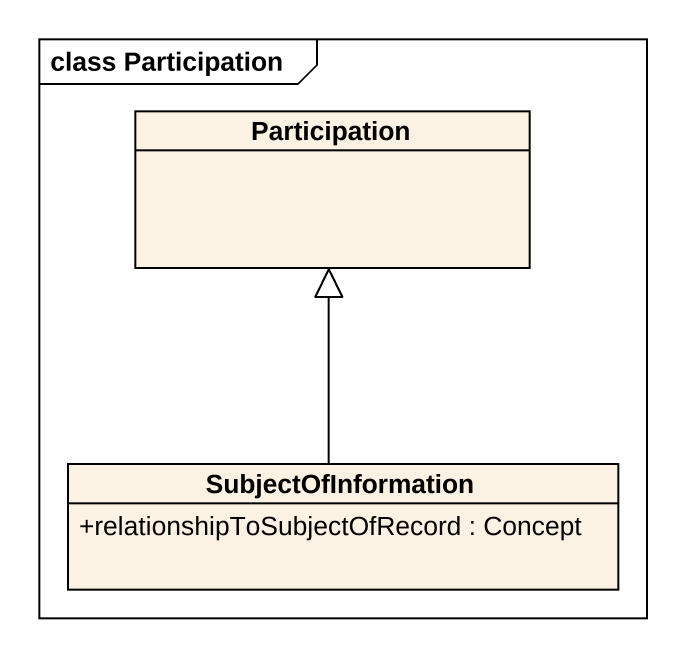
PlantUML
@startuml
mainframe class Participation
hide circle
hide empty members
skinparam classAttributeIconSize 0
class Participation
class SubjectOfInformation {
  +relationshipToSubjectOfRecord : Concept
}
SubjectOfInformation -up-|> Participation
@enduml
